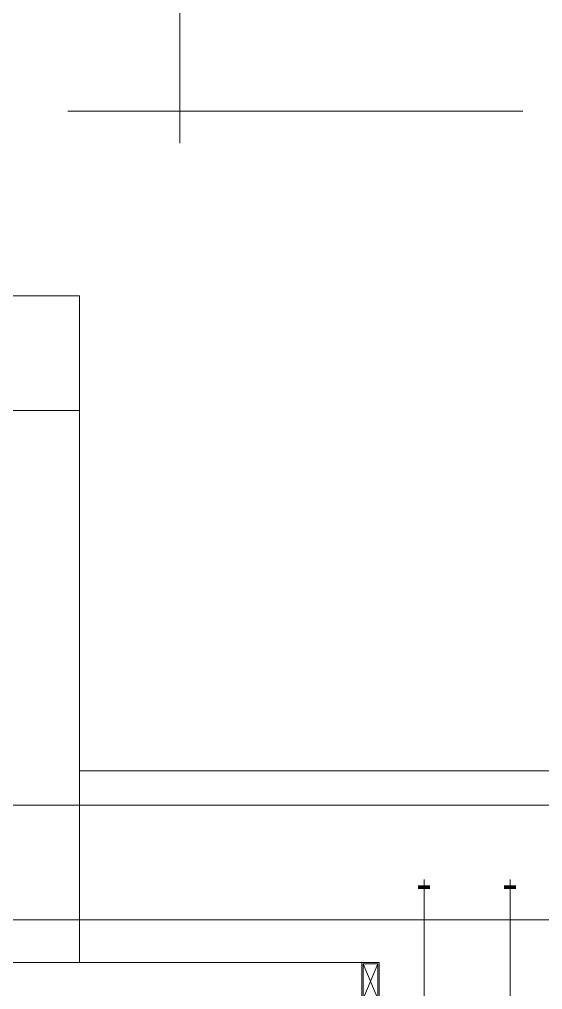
# Model space of a CAD drawing. Header units: millimetres. Extents: x -220592 to 404889, y -217665 to 38245.
# Drawn here: x -947.72 to -938.59, y -1317.6 to -1300.69 of the extents above; entities that cross this region are included whole.
import ezdxf

# ---------------------------------------------------------------- set-up
doc = ezdxf.new("R2010")
doc.units = ezdxf.units.MM
doc.linetypes.add('XKITLINE00', pattern=[0])
doc.layers.add('000 - 0_HIDE_OBJ_FRAMING_DEF_SUB_1', color=1, linetype='Continuous')
for name, color, linetype, lineweight in [('Part', 2, 'Continuous', 0), ('S-GRID', 1, 'Continuous', 0), ('Section', 6, 'Continuous', 0)]:
    doc.layers.add(name, color=color, linetype=linetype, lineweight=lineweight)

# ---------------------------------------------------------------- blocks, each defined once
blk = doc.blocks.new('*A13471')
at = {"layer": '000 - 0_HIDE_OBJ_FRAMING_DEF_SUB_1', "linetype": 'XKITLINE00', "lineweight": 0}
blk.add_line((-135.563334, 95.290814), (-84.063213, 95.290814), dxfattribs=at)
blk = doc.blocks.new('*A13529')
at = {"layer": 'S-GRID', "linetype": 'XKITLINE00', "lineweight": 0}
blk.add_line((-135.767349, 106.790805), (-127.829849, 106.790805), dxfattribs=at)
blk = doc.blocks.new('*A13531')
at = {"layer": '000 - 0_HIDE_OBJ_FRAMING_DEF_SUB_1', "linetype": 'XKITLINE00', "lineweight": 0}
for p, q in [((-135.563334, 94.690337), (-135.563334, 101.570805)), ((-135.563334, 91.945101), (-135.563334, 92.690364))]:
    blk.add_line(p, q, dxfattribs=at)
blk = doc.blocks.new('*A13540')
at = {"layer": '000 - 0_HIDE_OBJ_FRAMING_DEF_SUB_1', "linetype": 'XKITLINE00', "lineweight": 0}
for p, q in [((-135.563334, 94.690364), (-135.563334, 92.690364)), ((-135.563334, 94.690364), (-87.063349, 94.690364)), ((-135.563334, 92.690364), (-87.063349, 92.690364))]:
    blk.add_line(p, q, dxfattribs=at)
blk = doc.blocks.new('*A13541')
at = {"layer": '000 - 0_HIDE_OBJ_FRAMING_DEF_SUB_1', "linetype": 'XKITLINE00', "lineweight": 0}
blk.add_line((-135.563334, 95.290805), (-84.063213, 95.290805), dxfattribs=at)
blk = doc.blocks.new('*A13699')
at = {"layer": '000 - 0_HIDE_OBJ_FRAMING_DEF_SUB_1'}
for points in [[(-129.458, 93.29), (-129.458, 93.23), (-129.648, 93.23), (-129.648, 93.29)], [(-129.458, 93.29), (-129.458, 93.23), (-129.648, 93.23), (-129.648, 93.29)], [(-129.458, 93.29), (-129.458, 93.23), (-129.648, 93.23), (-129.648, 93.29)], [(-127.958, 93.29), (-127.958, 93.23), (-128.148, 93.23), (-128.148, 93.29)], [(-127.958, 93.29), (-127.958, 93.23), (-128.148, 93.23), (-128.148, 93.29)], [(-127.958, 93.29), (-127.958, 93.23), (-128.148, 93.23), (-128.148, 93.29)], [(-129.458, 91.29), (-129.458, 91.04), (-129.648, 91.04), (-129.648, 91.29)], [(-129.458, 91.29), (-129.458, 91.04), (-129.648, 91.04), (-129.648, 91.29)], [(-129.458, 91.29), (-129.458, 91.04), (-129.648, 91.04), (-129.648, 91.29)], [(-127.958, 91.29), (-127.958, 91.04), (-128.148, 91.04), (-128.148, 91.29)], [(-127.958, 91.29), (-127.958, 91.04), (-128.148, 91.04), (-128.148, 91.29)], [(-127.958, 91.29), (-127.958, 91.04), (-128.148, 91.04), (-128.148, 91.29)]]:
    blk.add_hatch(color=256, dxfattribs=at).paths.add_polyline_path(points, flags=17)
at = {"layer": '000 - 0_HIDE_OBJ_FRAMING_DEF_SUB_1', "linetype": 'XKITLINE00', "lineweight": 0}
for p, q in [((-129.553, 93.396), (-129.553, 90.69)), ((-129.553, 93.396), (-129.553, 90.69)), ((-129.553, 93.396), (-129.553, 90.69)), ((-128.053, 93.396), (-128.053, 90.69)), ((-128.053, 93.396), (-128.053, 90.69)), ((-128.053, 93.396), (-128.053, 90.69)), ((-129.648, 93.29), (-129.648, 93.23)), ((-129.648, 93.29), (-129.648, 93.23)), ((-129.648, 93.29), (-129.648, 93.23)), ((-129.458, 93.29), (-129.458, 93.23)), ((-129.458, 93.29), (-129.458, 93.23)), ((-129.458, 93.29), (-129.458, 93.23)), ((-128.148, 93.29), (-128.148, 93.23)), ((-128.148, 93.29), (-128.148, 93.23)), ((-128.148, 93.29), (-128.148, 93.23)), ((-127.958, 93.29), (-127.958, 93.23)), ((-127.958, 93.29), (-127.958, 93.23)), ((-127.958, 93.29), (-127.958, 93.23)), ((-129.648, 91.29), (-129.648, 91.04)), ((-129.648, 91.29), (-129.648, 91.04)), ((-129.648, 91.29), (-129.648, 91.04)), ((-129.458, 91.29), (-129.458, 91.04)), ((-129.458, 91.29), (-129.458, 91.04)), ((-129.458, 91.29), (-129.458, 91.04)), ((-128.148, 91.29), (-128.148, 91.04)), ((-128.148, 91.29), (-128.148, 91.04)), ((-128.148, 91.29), (-128.148, 91.04)), ((-127.958, 91.29), (-127.958, 91.04)), ((-127.958, 91.29), (-127.958, 91.04)), ((-127.958, 91.29), (-127.958, 91.04))]:
    blk.add_line(p, q, dxfattribs=at)
blk = doc.blocks.new('*A13701')
at = {"layer": 'Part', "linetype": 'XKITLINE00', "lineweight": 0}
for p, q in [((-130.337493, 91.945101), (-130.637493, 91.945101)), ((-130.637493, 91.945101), (-130.637493, 91.295101)), ((-130.617493, 91.315101), (-130.357493, 91.925101)), ((-130.357493, 91.315101), (-130.617493, 91.925101)), ((-130.617493, 91.315101), (-130.617493, 91.925101)), ((-130.617493, 91.925101), (-130.357493, 91.925101)), ((-130.357493, 91.925101), (-130.357493, 91.315101)), ((-130.337493, 91.295101), (-130.337493, 91.945101)), ((-130.637493, 91.295101), (-130.337493, 91.295101)), ((-130.357493, 91.315101), (-130.617493, 91.315101))]:
    blk.add_line(p, q, dxfattribs=at)
blk = doc.blocks.new('*A13702')
at = {"layer": 'Part', "linetype": 'XKITLINE00', "lineweight": 0}
for p, q in [((-138.658479, 91.945101), (-130.637493, 91.945101)), ((-138.491671, 91.295101), (-138.287375, 91.295101)), ((-137.841671, 91.295101), (-137.637375, 91.295101)), ((-137.191671, 91.295101), (-136.987375, 91.295101)), ((-136.541671, 91.295101), (-136.337375, 91.295101)), ((-135.891671, 91.295101), (-135.687375, 91.295101)), ((-135.241671, 91.295101), (-135.037375, 91.295101)), ((-134.591671, 91.295101), (-134.387375, 91.295101)), ((-133.941671, 91.295101), (-133.737375, 91.295101)), ((-133.291671, 91.295101), (-133.087375, 91.295101)), ((-132.641671, 91.295101), (-132.437375, 91.295101)), ((-131.991671, 91.295101), (-131.787375, 91.295101)), ((-131.341671, 91.295101), (-131.137375, 91.295101)), ((-130.691671, 91.295101), (-130.637493, 91.295101))]:
    blk.add_line(p, q, dxfattribs=at)
blk = doc.blocks.new('*A13713')
at = {"layer": '000 - 0_HIDE_OBJ_FRAMING_DEF_SUB_1', "linetype": 'XKITLINE00', "lineweight": 0}
for p, q in [((-135.563334, 94.690337), (-137.563334, 94.690337)), ((-137.563334, 94.690337), (-137.563334, 92.690337)), ((-137.563334, 92.690337), (-135.563334, 92.690337))]:
    blk.add_line(p, q, dxfattribs=at)
blk = doc.blocks.new('*A14311')
at = {"layer": '000 - 0_HIDE_OBJ_FRAMING_DEF_SUB_1', "linetype": 'XKITLINE00', "lineweight": 0}
for p, q in [((-135.563334, 103.570805), (-137.563334, 103.570805)), ((-137.563334, 103.570805), (-137.563334, 101.570805)), ((-135.563334, 101.570805), (-135.563334, 103.570805)), ((-137.563334, 101.570805), (-135.563334, 101.570805))]:
    blk.add_line(p, q, dxfattribs=at)
blk = doc.blocks.new('*A16807')
at = {"layer": 'Section', "linetype": 'XKITLINE00', "lineweight": 0}
blk.add_line((-133.813, 113.233), (-133.813, 106.233), dxfattribs=at)

msp = doc.modelspace()

# ---------------------------------------------------------------- block references
at = {"lineweight": 0}
for name in ['*A13471', '*A16807', '*A13529', '*A13531', '*A14311', '*A13541', '*A13713', '*A13540', '*A13699', '*A13702', '*A13701']:
    msp.add_blockref(name, (-811.109, -1409.08), dxfattribs=at)

doc.saveas('drawing.dxf')
